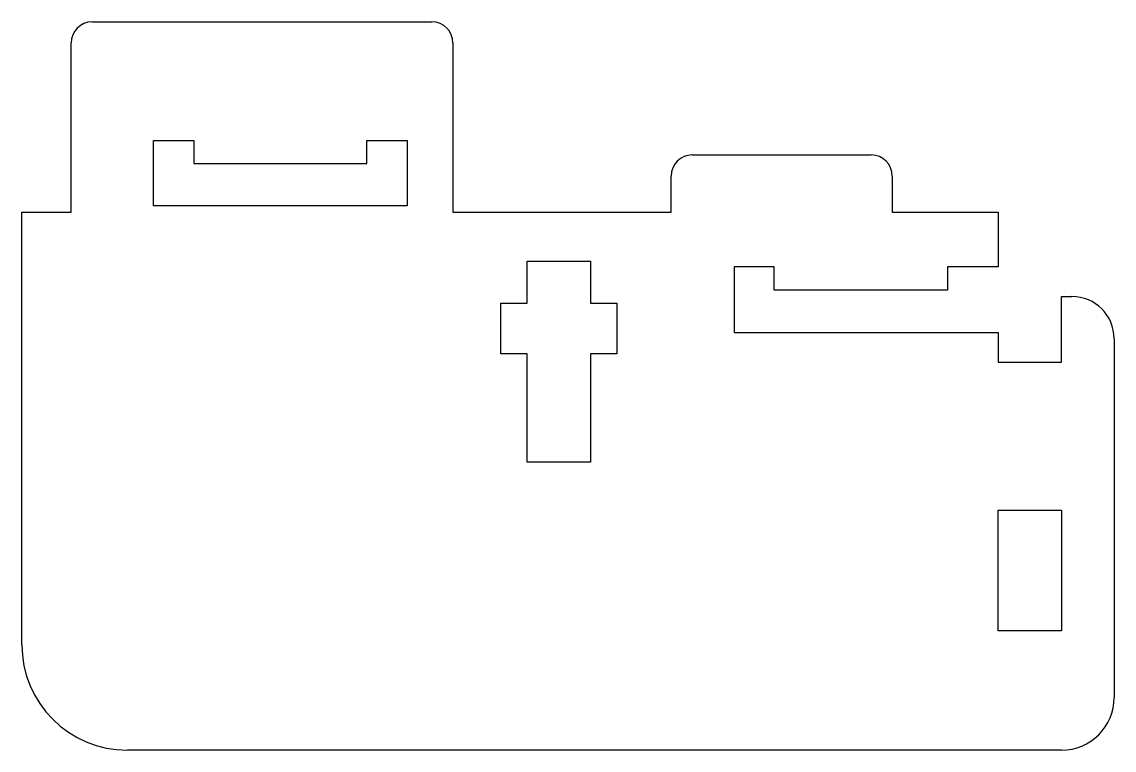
# Model space of a CAD drawing. Extents: x -6.9 to 79.3, y -376 to -318.5.
import ezdxf

# ---------------------------------------------------------------- set-up
doc = ezdxf.new("R2010")
doc.units = 0
doc.layers.add('VISIBLE', color=7, linetype='CONTINUOUS')

msp = doc.modelspace()

# ---------------------------------------------------------------- linework, layer by layer
at = {"layer": 'VISIBLE'}
for p, q in [((-1.383, -318.473), (25.431, -318.473)), ((-3.049, -333.5), (-3.049, -320.139)), ((27.098, -320.139), (27.098, -333.5)), ((3.468, -333), (3.468, -327.833)), ((3.468, -327.833), (6.635, -327.833)), ((6.635, -327.833), (6.635, -329.667)), ((20.302, -329.667), (20.302, -327.833)), ((20.302, -327.833), (23.468, -327.833)), ((23.468, -327.833), (23.468, -333)), ((45.984, -328.987), (60.109, -328.987)), ((6.635, -329.667), (20.302, -329.667)), ((44.318, -333.5), (44.318, -330.654)), ((61.776, -330.654), (61.776, -333.5)), ((-6.936, -333.5), (-3.049, -333.5)), ((-6.936, -367.667), (-6.936, -333.5)), ((23.468, -333), (3.468, -333)), ((27.098, -333.5), (44.318, -333.5)), ((61.776, -333.5), (70.123, -333.5)), ((70.123, -333.5), (70.123, -337.833)), ((32.957, -340.694), (32.957, -337.369)), ((32.957, -337.369), (37.957, -337.369)), ((37.957, -337.369), (37.957, -340.694)), ((49.289, -337.833), (49.289, -343)), ((52.456, -337.833), (49.289, -337.833)), ((52.456, -339.667), (52.456, -337.833)), ((66.123, -337.833), (66.123, -339.667)), ((70.123, -337.833), (66.123, -337.833)), ((66.123, -339.667), (52.456, -339.667)), ((75.123, -340.167), (75.956, -340.167)), ((75.123, -345.365), (75.123, -340.167)), ((30.874, -344.694), (30.874, -340.694)), ((30.874, -340.694), (32.957, -340.694)), ((37.957, -340.694), (40.041, -340.694)), ((40.041, -340.694), (40.041, -344.694)), ((49.289, -343), (70.123, -343)), ((70.123, -343), (70.123, -345.365)), ((79.289, -343.5), (79.289, -371.833)), ((32.957, -344.694), (30.874, -344.694)), ((32.957, -353.252), (32.957, -344.694)), ((40.041, -344.694), (37.957, -344.694)), ((37.957, -344.694), (37.957, -353.252)), ((70.123, -345.365), (75.123, -345.365)), ((37.957, -353.252), (32.957, -353.252)), ((70.123, -357.055), (75.123, -357.055)), ((70.123, -366.577), (70.123, -357.055)), ((75.123, -357.055), (75.123, -366.577)), ((75.123, -366.577), (70.123, -366.577)), ((75.123, -376), (1.397, -376))]:
    msp.add_line(p, q, dxfattribs=at)
for centre, radius, start, end in [((-1.383, -320.139), 1.667, 90, 180), ((25.431, -320.139), 1.667, 0, 90), ((45.984, -330.654), 1.667, 90, 180), ((60.109, -330.654), 1.667, 0, 90), ((75.956, -343.5), 3.333, 0, 90), ((1.397, -367.667), 8.333, 180, 270), ((75.123, -371.833), 4.167, 270, 0)]:
    msp.add_arc(centre, radius, start, end, dxfattribs=at)

doc.saveas('drawing.dxf')
